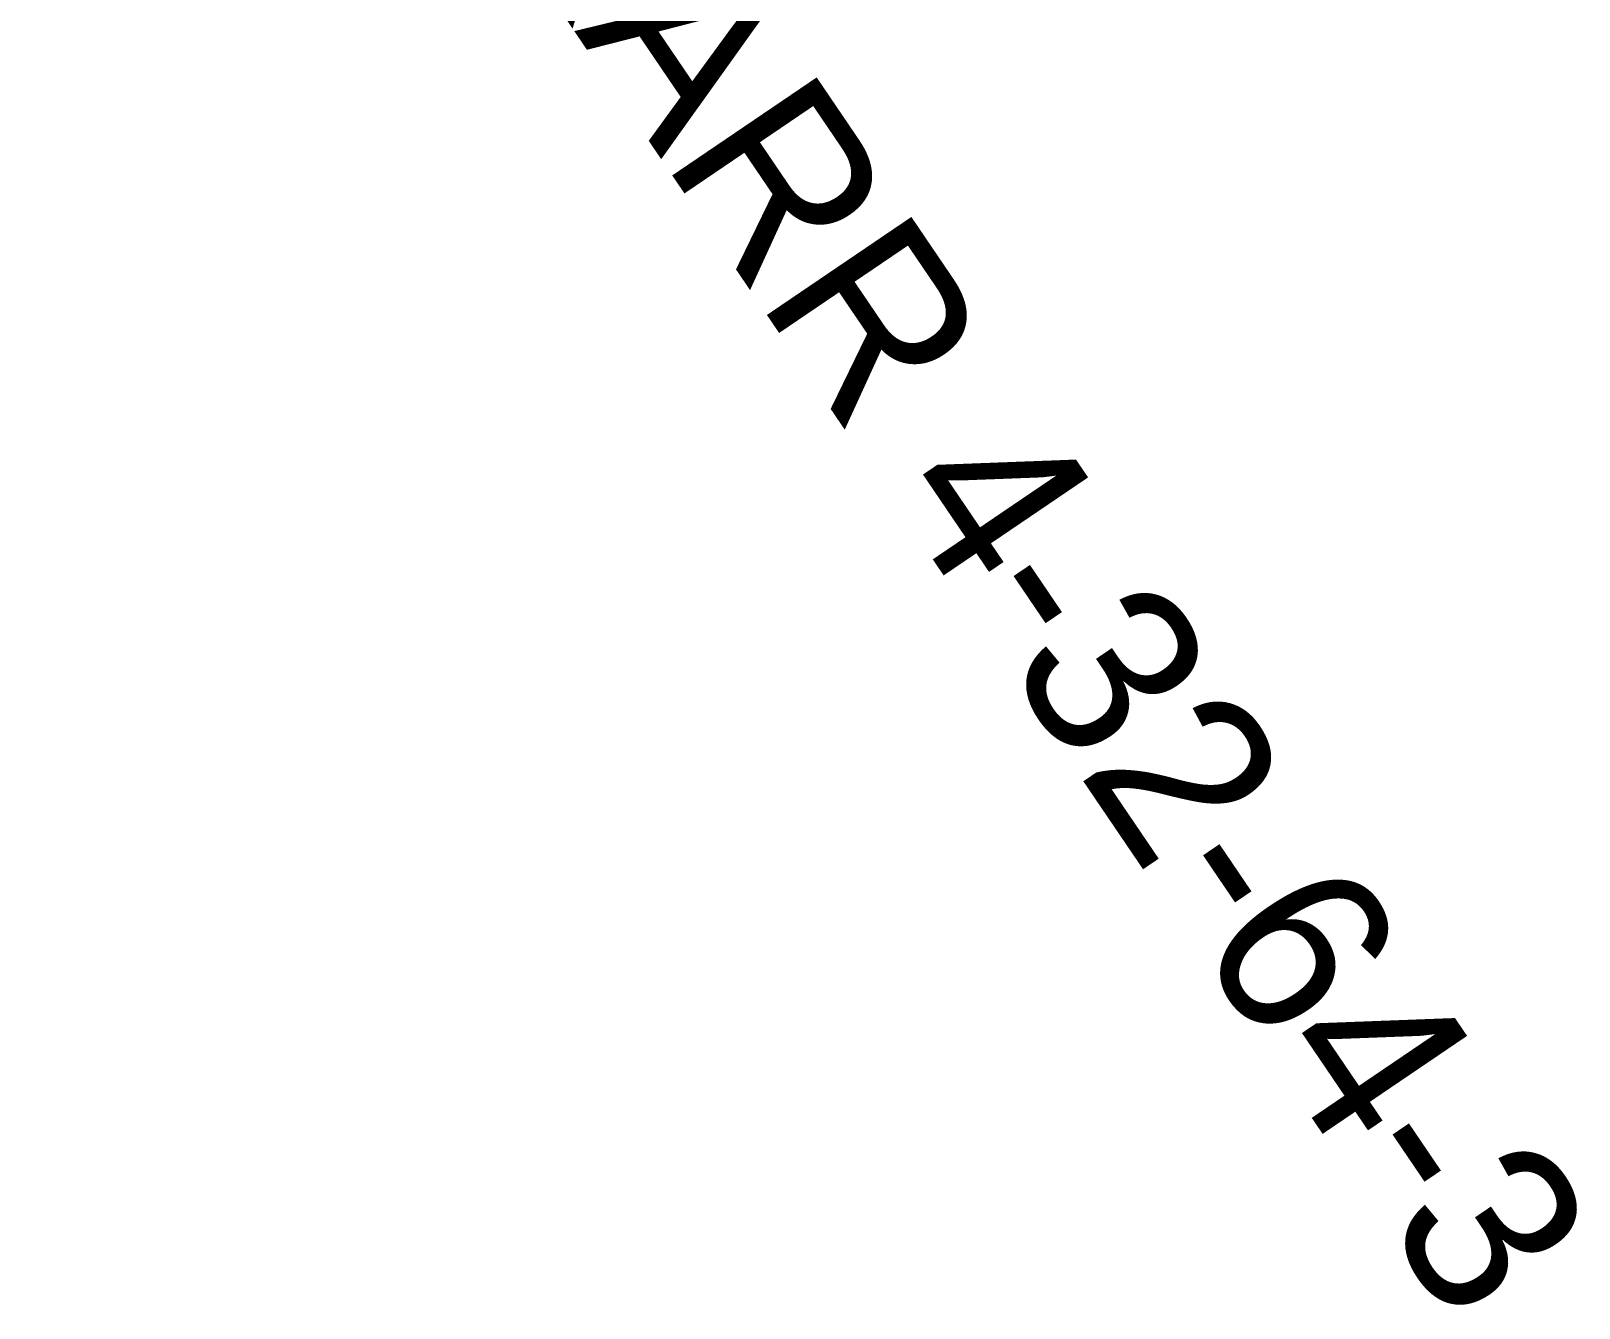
# Model space of a CAD drawing. Extents: x 398369 to 421873, y 6032457 to 6050071.
# Drawn here: x 398369 to 405162, y 6032457 to 6038060 of the extents above; entities that cross this region are included whole.
import ezdxf
from ezdxf.enums import TextEntityAlignment as Align

# ---------------------------------------------------------------- set-up
doc = ezdxf.new("R2018")
doc.units = 0
doc.header["$LTSCALE"] = 5
doc.layers.add('L-BD', color=7, linetype='Continuous')
doc.styles.get("Standard").update_dxf_attribs({"font": 'ARIALN.TTF'})

# ---------------------------------------------------------------- blocks, each defined once
blk = doc.blocks.new('*U80')
h = blk.add_hatch(color=254)
edge = h.paths.add_edge_path()
edge.add_line((-61.5, -11.5), (61.5, -11.5))
edge.add_arc((61.5, -5.5), 6, 270, 360)
edge.add_line((67.5, -5.5), (67.5, 4))
edge.add_arc((61.5, 4), 6, 0, 90)
edge.add_line((61.5, 10), (-61.5, 10))
edge.add_arc((-61.5, 4), 6, 90, 180)
edge.add_line((-67.5, 4), (-67.5, -5.5))
edge.add_arc((-61.5, -5.5), 6, 180, 270)
at = {"color": 1, "flags": 128}
blk.add_lwpolyline([(-61.5, -11.5, 3, 3, 0), (61.5, -11.5, 3, 3, 0.414214), (67.5, -5.5, 3, 3, 0), (67.5, 4, 3, 0, 0.414214), (61.5, 10, 0, 0, 0), (-61.5, 10, 0, 0, 0.414214), (-67.5, 4, 0, 0, 0), (-67.5, -5.5, 0, 3, 0.414214)], format="xyseb", close=True, dxfattribs=at)
blk.add_lwpolyline([(-51.7, 0, 0, 10, 0), (0, 0, 5, 5, 0)], format="xyseb", dxfattribs=at)
at = {"color": 1, "lineweight": 30, "flags": 104}
blk.add_attdef('ENTER_TEXT', text='', height=10, dxfattribs=at).set_placement((-0.3, 0), align=Align.MIDDLE_CENTER)

msp = doc.modelspace()

# ---------------------------------------------------------------- block references
at = {"layer": 'L-BD', "color": 6}
ref = msp.add_blockref('*U80', (398956.216, 6042071.566), dxfattribs=dict(at, xscale=3.998267400000001, yscale=3.998267400000001, zscale=3.998267400000001, rotation=304.1588945799047))
lines = msp.add_mtext('HZ 102 KARR 4-32-64-3', dxfattribs={"layer": '0', "color": 1, "insert": (398956.055, 6042072.264), "char_height": 766.10481, "attachment_point": 1, "rotation": 304.1588946})
ref.add_attrib('ENTER_TEXT', '', (398956.055, 6042072.264), dxfattribs={"flags": 26}).embed_mtext(lines)

doc.saveas('drawing.dxf')
